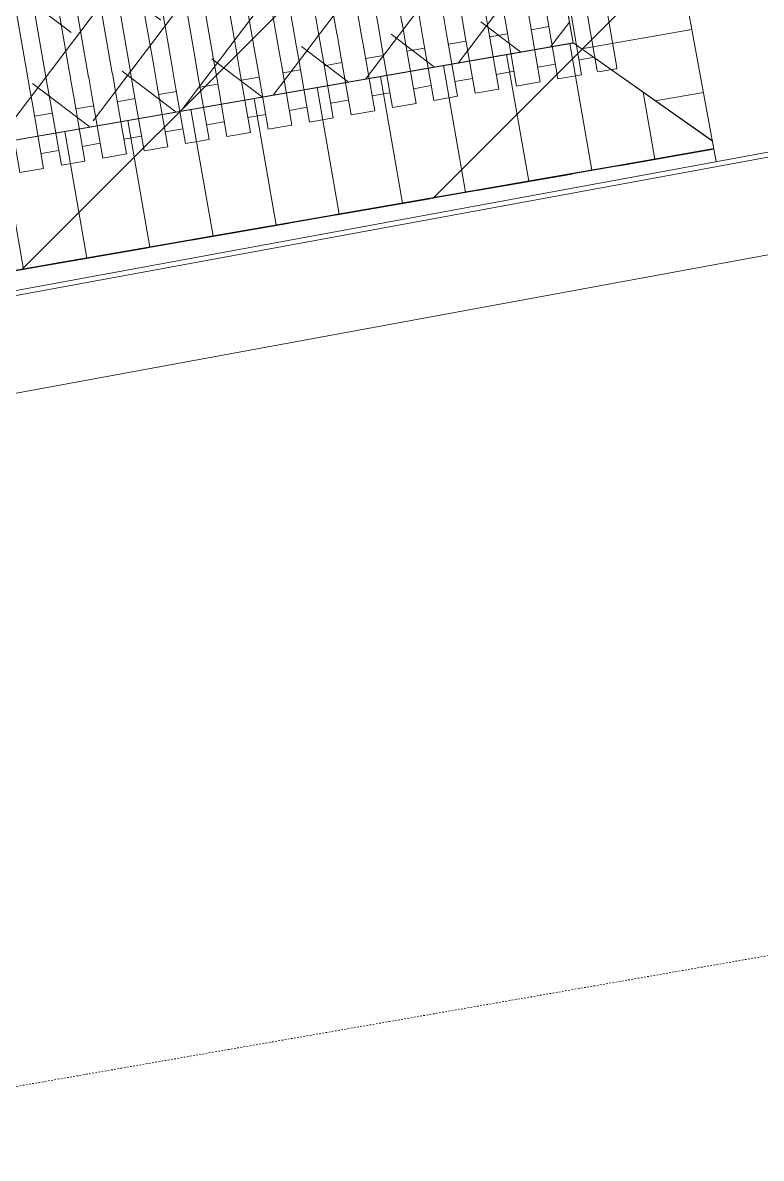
# Model space of a CAD drawing. Header units: inches. Extents: x 3268 to 7018, y 976 to 6708.
# Drawn here: x 4684.7 to 4730.9, y 5437.3 to 5508.2 of the extents above; entities that cross this region are included whole.
import ezdxf

# ---------------------------------------------------------------- set-up
doc = ezdxf.new("R2010")
doc.units = ezdxf.units.IN
doc.header["$MEASUREMENT"] = 0
doc.linetypes.add('Dash 1_16_', pattern=[0.12499999999999999, 0.06249999999999999, -0.06249999999999999])
doc.linetypes.add('IMPORT-DASHED _2_', pattern=[8.999999999999996, 5.999999999999998, -2.999999999999999])
for name, color, linetype, lineweight in [('A-DETL', 90, 'Continuous', 9), ('A-FLOR', 192, 'Continuous', 9), ('A-WALL', 113, 'Continuous', 9), ('C-BLDG', 3, 'Continuous', 25), ('C-ESMT-STBK', 4, 'IMPORT-DASHED _2_', 35), ('I-WALL', 2, 'Continuous', 9), ('L-PVMT-BRCK-HATC', 252, 'Continuous', 15), ('L-PVMT-BRICK', 20, 'Continuous', 13), ('L-SITE-FURN-DETL', 41, 'Continuous', 9), ('site_dwg', 8, 'Continuous', 9)]:
    doc.layers.add(name, color=color, linetype=linetype, lineweight=lineweight)

# ---------------------------------------------------------------- blocks, each defined once
blk = doc.blocks.new('10_ FOUNDATION WALL HUNCH1 - 10_ FOUNDATION WALL HUNCH-3364571-Overall Retail Plan Opt 2')
at = {"layer": 'A-WALL', "color": 7}
for p, q in [((4557.679212417544, 5468.986355193071), (4556.012801676566, 5478.035054442675)), ((4557.82394775979, 5468.200434561047), (4557.679212417544, 5468.986355193071))]:
    blk.add_line(p, q, dxfattribs=at)
blk = doc.blocks.new('WSP_5 Points - Structure_2022_rvt-1-Overall Retail Plan Opt 2')
at = {"layer": 'A-WALL', "lineweight": 9}
blk.add_blockref('10_ FOUNDATION WALL HUNCH1 - 10_ FOUNDATION WALL HUNCH-3364571-Overall Retail Plan Opt 2', (170.2536637729106, 31.35395775416395), dxfattribs=at)
blk = doc.blocks.new('site_dwg_seatwall-12649361-Overall Retail Plan Opt 2')
at = {"layer": 'L-SITE-FURN-DETL', "color": 133}
for p, q in [((-9.837424300611017, -0.7499999972060322), (-9.837424300611017, -1.874999997206032)), ((-7.462424302473663, -0.749999998603016), (-7.462424302473663, -1.874999997206032)), ((-9.837424300611017, -3.374999997206032), (-9.837424300611017, -4.499999998603015)), ((-7.462424299679696, -3.374999998603016), (-7.462424299679696, -4.499999997206031)), ((-9.837424303404985, -5.999999998603015), (-9.837424303404985, -7.124999998603015)), ((-7.462424302473663, -5.999999997206031), (-7.462424302473663, -7.124999997206031)), ((-9.837424300611017, -8.624999998603014), (-9.837424300611017, -9.74999999720603)), ((-7.462424299679696, -8.62499999720603), (-7.462424299679696, -9.74999999720603)), ((-9.837424300611017, -11.24999999720603), (-9.837424300611017, -12.37499999720603)), ((-7.462424299679696, -11.24999999860301), (-7.462424299679696, -12.37499999860301)), ((-9.837424300611017, -13.87499999720603), (-9.837424300611017, -14.99999999860301)), ((-7.462424299679696, -13.87499999720603), (-7.462424299679696, -14.99999999720603)), ((-9.837424300611017, -16.49999999720603), (-9.837424300611017, -17.62499999860301)), ((-7.462424299679696, -16.49999999720603), (-7.462424299679696, -17.62499999720603)), ((-9.837424300611017, -19.12499999720603), (-9.837424300611017, -20.24999999720603)), ((-7.462424302473663, -19.12499999720603), (-7.462424302473663, -20.24999999720603)), ((-9.837424300611017, -21.74999999860301), (-9.837424300611017, -22.87499999720603)), ((-7.462424299679696, -21.74999999720603), (-7.462424299679696, -22.87499999720603)), ((-9.837424303404985, -24.37499999720603), (-9.837424303404985, -25.49999999720603)), ((-7.462424299679696, -24.37499999720603), (-7.462424299679696, -25.49999999720603)), ((-9.837424300611017, -26.99999999720603), (-9.837424300611017, -28.12499999720603)), ((-7.462424302473663, -26.99999999860301), (-7.462424302473663, -28.12499999720603)), ((-9.83742429781705, -29.62499999860301), (-9.83742429781705, -30.74999999860301)), ((-7.462424299679696, -29.62499999860301), (-7.462424299679696, -30.74999999720603)), ((-9.837424300611017, -32.24999999860301), (-9.837424300611017, -33.37499999860301)), ((-7.462424299679696, -32.24999999720603), (-7.462424299679696, -33.37499999720603)), ((-9.837424300611017, -34.87499999860301), (-9.837424300611017, -35.87499999767169)), ((-10.77482336573303, -35.93749999813735), (-10.77482336573303, -37.06249999674036))]:
    blk.add_line(p, q, dxfattribs=at)
at = {"layer": 'L-SITE-FURN-DETL', "color": 133, "flags": 128}
for points in [[(12.50366958416998, -0.749999998603016), (12.54724745359272, -0.749999998603016), (14.83616689033806, -0.749999998603016), (16.77596093248576, -0.749999998603016), (16.77596093248576, 0.7500000027939676), (14.83616689033806, 0.7500000027939676), (12.54724745359272, 0.7500000027939676), (12.50366958137601, 0.7500000027939676), (2.638537391088903, 0.7500000027939676), (-2.235896377824246, 0.7500000027939676), (-5.640168118290602, 0.7500000027939676), (-5.658659957349299, 0.7500000027939676), (-6.811271360144018, 0.7500000027939676), (-10.77455250732601, 0.7500000027939676), (-10.77455250732601, -0.7499999972060322), (-6.811271360144018, -0.7499999972060322), (-5.658659957349299, -0.7499999972060322), (-5.640168115496635, -0.7499999972060322), (-2.235896377824246, -0.7499999972060322), (2.638537391088903, -0.7499999972060322)], [(12.50366958137601, -3.374999998603016), (2.638537391088903, -3.374999998603016), (-2.235896377824246, -3.374999998603016), (-5.640168118290602, -3.374999998603016), (-5.658659960143267, -3.374999998603016), (-6.811271360144018, -3.374999998603016), (-10.77455251011997, -3.374999998603016), (-10.77455251011997, -1.874999997206032), (-6.811271360144018, -1.874999997206032), (-5.658659960143267, -1.874999997206032), (-5.640168118290602, -1.874999997206032), (-2.235896377824246, -1.874999997206032), (2.63853739388287, -1.874999997206032), (12.50366958137601, -1.874999997206032), (12.54724745359272, -1.874999997206032), (14.83616689033806, -1.874999997206032), (16.77596093527972, -1.874999997206032), (16.77596093527972, -3.374999998603016), (14.83616689033806, -3.374999998603016), (12.54724745359272, -3.374999998603016)], [(12.50366958416998, -5.999999997206031), (2.638537391088903, -5.999999997206031), (-2.235896375030279, -5.999999997206031), (-5.640168115496635, -5.999999997206031), (-5.658659954555332, -5.999999997206031), (-6.811271360144018, -5.999999997206031), (-10.77455250732601, -5.999999997206031), (-10.77455250732601, -4.499999997206031), (-6.811271362937986, -4.499999997206031), (-5.658659954555332, -4.499999997206031), (-5.640168115496635, -4.499999997206031), (-2.235896377824246, -4.499999997206031), (2.638537391088903, -4.499999997206031), (12.50366958416998, -4.499999997206031), (12.54724745079875, -4.499999997206031), (14.83616689033806, -4.499999997206031), (16.77596093527972, -4.499999997206031), (16.77596093527972, -5.999999997206031), (14.83616689033806, -5.999999997206031), (12.54724745359272, -5.999999997206031)], [(12.50366958137601, -8.62499999720603), (12.54724745079875, -8.62499999720603), (14.83616688754409, -8.62499999720603), (16.77596093527972, -8.62499999720603), (16.77596093527972, -7.124999997206031), (14.83616688754409, -7.124999997206031), (12.54724745359272, -7.124999997206031), (12.50366958137601, -7.124999997206031), (2.638537391088903, -7.124999997206031), (-2.235896377824246, -7.124999997206031), (-5.640168118290602, -7.124999997206031), (-5.658659957349299, -7.124999997206031), (-6.811271360144018, -7.124999997206031), (-10.77455251011997, -7.124999997206031), (-10.77455251011997, -8.624999998603014), (-6.811271360144018, -8.624999998603014), (-5.658659957349299, -8.624999998603014), (-5.640168118290602, -8.624999998603014), (-2.235896377824246, -8.624999998603014), (2.638537391088903, -8.624999998603014)], [(12.50366958137601, -11.24999999720603), (12.54724745359272, -11.24999999720603), (14.83616688754409, -11.24999999720603), (16.77596093807369, -11.24999999720603), (16.77596093807369, -9.74999999720603), (14.83616688754409, -9.74999999720603), (12.54724745359272, -9.74999999720603), (12.50366958137601, -9.74999999720603), (2.638537388294935, -9.74999999720603), (-2.235896377824246, -9.74999999720603), (-5.640168118290602, -9.74999999720603), (-5.658659957349299, -9.74999999720603), (-6.811271360144018, -9.74999999720603), (-10.77455251011997, -9.74999999720603), (-10.77455251011997, -11.24999999720603), (-6.811271360144018, -11.24999999720603), (-5.658659957349299, -11.24999999720603), (-5.640168118290602, -11.24999999720603), (-2.235896377824246, -11.24999999720603), (2.638537391088903, -11.24999999720603)], [(12.50366958137601, -13.87499999720603), (2.638537391088903, -13.87499999720603), (-2.235896380618214, -13.87499999720603), (-5.640168118290602, -13.87499999720603), (-5.658659957349299, -13.87499999720603), (-6.811271362937986, -13.87499999720603), (-10.77455251011997, -13.87499999720603), (-10.77455251011997, -12.37499999720603), (-6.811271362937986, -12.37499999720603), (-5.658659957349299, -12.37499999720603), (-5.640168118290602, -12.37499999720603), (-2.235896375030279, -12.37499999720603), (2.638537391088903, -12.37499999720603), (12.50366958137601, -12.37499999720603), (12.54724745359272, -12.37499999720603), (14.83616688754409, -12.37499999720603), (16.77596093527972, -12.37499999720603), (16.77596093527972, -13.87499999720603), (14.83616689033806, -13.87499999720603), (12.54724745359272, -13.87499999720603)], [(12.50366958137601, -16.49999999720603), (2.638537391088903, -16.49999999720603), (-2.235896375030279, -16.49999999720603), (-5.640168118290602, -16.49999999720603), (-5.658659957349299, -16.49999999720603), (-6.811271362937986, -16.49999999720603), (-10.77455250732601, -16.49999999720603), (-10.77455250732601, -14.99999999860301), (-6.811271360144018, -14.99999999860301), (-5.658659957349299, -14.99999999860301), (-5.640168118290602, -14.99999999860301), (-2.235896375030279, -14.99999999860301), (2.638537391088903, -14.99999999860301), (12.50366958137601, -14.99999999860301), (12.54724745359272, -14.99999999860301), (14.83616689033806, -14.99999999860301), (16.77596093527972, -14.99999999860301), (16.77596093527972, -16.49999999720603), (14.83616688754409, -16.49999999720603), (12.54724745359272, -16.49999999720603)], [(12.50366958416998, -19.12499999720603), (12.54724745359272, -19.12499999720603), (14.83616689033806, -19.12499999720603), (16.77596093248576, -19.12499999720603), (16.77596093248576, -17.62499999720603), (14.83616689033806, -17.62499999720603), (12.54724745359272, -17.62499999720603), (12.50366958137601, -17.62499999720603), (2.638537391088903, -17.62499999720603), (-2.235896377824246, -17.62499999720603), (-5.640168115496635, -17.62499999720603), (-5.658659957349299, -17.62499999720603), (-6.811271360144018, -17.62499999720603), (-10.77455250732601, -17.62499999720603), (-10.77455250732601, -19.12499999720603), (-6.811271362937986, -19.12499999720603), (-5.658659957349299, -19.12499999720603), (-5.640168115496635, -19.12499999720603), (-2.235896375030279, -19.12499999720603), (2.638537391088903, -19.12499999720603)], [(12.50366958137601, -21.74999999720603), (2.638537391088903, -21.74999999720603), (-2.235896377824246, -21.74999999720603), (-5.640168118290602, -21.74999999720603), (-5.658659960143267, -21.74999999720603), (-6.811271360144018, -21.74999999720603), (-10.77455250732601, -21.74999999720603), (-10.77455250732601, -20.24999999720603), (-6.811271360144018, -20.24999999720603), (-5.658659960143267, -20.24999999720603), (-5.640168118290602, -20.24999999720603), (-2.235896377824246, -20.24999999720603), (2.638537391088903, -20.24999999720603), (12.50366958137601, -20.24999999720603), (12.54724745359272, -20.24999999720603), (14.83616689033806, -20.24999999720603), (16.77596093527972, -20.24999999720603), (16.77596093527972, -21.74999999720603), (14.83616688754409, -21.74999999720603), (12.54724745359272, -21.74999999720603)], [(12.50366958416998, -24.37499999720603), (2.63853739388287, -24.37499999720603), (-2.235896377824246, -24.37499999720603), (-5.640168115496635, -24.37499999720603), (-5.658659954555332, -24.37499999720603), (-6.811271360144018, -24.37499999720603), (-10.77455250732601, -24.37499999720603), (-10.77455250732601, -22.87499999720603), (-6.811271362937986, -22.87499999720603), (-5.658659954555332, -22.87499999720603), (-5.640168115496635, -22.87499999720603), (-2.235896375030279, -22.87499999720603), (2.638537391088903, -22.87499999720603), (12.50366958416998, -22.87499999720603), (12.54724745079875, -22.87499999720603), (14.83616689033806, -22.87499999720603), (16.77596093527972, -22.87499999720603), (16.77596093527972, -24.37499999720603), (14.83616689033806, -24.37499999720603), (12.54724745359272, -24.37499999720603)], [(12.50366958137601, -26.99999999860301), (12.54724745079875, -26.99999999860301), (14.83616689033806, -26.99999999860301), (16.77596093527972, -26.99999999860301), (16.77596093527972, -25.49999999720603), (14.83616688754409, -25.49999999720603), (12.54724745359272, -25.49999999720603), (12.50366958137601, -25.49999999720603), (2.638537391088903, -25.49999999720603), (-2.235896377824246, -25.49999999720603), (-5.640168118290602, -25.49999999720603), (-5.658659957349299, -25.49999999720603), (-6.811271360144018, -25.49999999720603), (-10.77455251011997, -25.49999999720603), (-10.77455251011997, -26.99999999720603), (-6.811271360144018, -26.99999999720603), (-5.658659954555332, -26.99999999720603), (-5.640168118290602, -26.99999999720603), (-2.235896377824246, -26.99999999720603), (2.638537391088903, -26.99999999720603)], [(12.50366958137601, -29.62499999860301), (12.54724745359272, -29.62499999860301), (14.83616688754409, -29.62499999860301), (16.77596093807369, -29.62499999860301), (16.77596093807369, -28.12499999860301), (14.83616688754409, -28.12499999860301), (12.54724745359272, -28.12499999860301), (12.50366958137601, -28.12499999860301), (2.638537391088903, -28.12499999860301), (-2.235896377824246, -28.12499999860301), (-5.640168118290602, -28.12499999860301), (-5.658659957349299, -28.12499999860301), (-6.811271360144018, -28.12499999860301), (-10.77455251011997, -28.12499999860301), (-10.77455251011997, -29.62499999860301), (-6.811271360144018, -29.62499999860301), (-5.658659957349299, -29.62499999860301), (-5.640168118290602, -29.62499999860301), (-2.235896377824246, -29.62499999860301), (2.638537391088903, -29.62499999860301)], [(12.50366958137601, -32.24999999720603), (2.638537388294935, -32.24999999720603), (-2.235896380618214, -32.24999999720603), (-5.640168118290602, -32.24999999720603), (-5.658659957349299, -32.24999999720603), (-6.811271362937986, -32.24999999720603), (-10.77455251011997, -32.24999999720603), (-10.77455251011997, -30.74999999860301), (-6.811271362937986, -30.74999999860301), (-5.658659954555332, -30.74999999860301), (-5.64016812108457, -30.74999999860301), (-2.235896377824246, -30.74999999860301), (2.638537391088903, -30.74999999860301), (12.50366958137601, -30.74999999860301), (12.54724745359272, -30.74999999860301), (14.83616689033806, -30.74999999860301), (16.77596093527972, -30.74999999860301), (16.77596093527972, -32.24999999720603), (14.83616689033806, -32.24999999720603), (12.54724745359272, -32.24999999720603)], [(12.50366958137601, -34.87499999720603), (2.638537391088903, -34.87499999720603), (-2.235896375030279, -34.87499999720603), (-5.640168118290602, -34.87499999720603), (-5.658659957349299, -34.87499999720603), (-6.811271362937986, -34.87499999720603), (-10.77455250732601, -34.87499999720603), (-10.77455250732601, -33.37499999860301), (-6.811271360144018, -33.37499999860301), (-5.658659957349299, -33.37499999860301), (-5.640168118290602, -33.37499999860301), (-2.235896375030279, -33.37499999860301), (2.638537391088903, -33.37499999860301), (12.50366958137601, -33.37499999860301), (12.54724745359272, -33.37499999860301), (14.83616688754409, -33.37499999860301), (16.77596093527972, -33.37499999860301), (16.77596093527972, -34.87499999720603), (14.83616688754409, -34.87499999720603), (12.54724745359272, -34.87499999720603)]]:
    blk.add_lwpolyline(points, close=True, dxfattribs=at)
for points in [[(16.74846622534096, -35.87499999767169), (16.71339815575629, -35.87499999767169), (14.71001297235489, -35.87499999767169), (13.30517387855798, -35.87499999767169), (9.263203469105063, -35.87499999767169), (-0.3056450821459293, -35.87499999767169), (-4.366213392466306, -35.87499999767169), (-6.010717989876865, -35.87499999767169), (-6.030528190545737, -35.87499999767169), (-6.805220807902514, -35.87499999767169), (-10.71232336387038, -35.87499999767169)], [(16.74846622534096, -37.12499999720603), (16.71339815575629, -37.12499999720603), (14.71001296956092, -37.12499999720603), (13.30517387576401, -37.12499999720603), (9.26320347189903, -37.12499999720603), (-0.3056450821459293, -37.12499999720603), (-4.366213395260274, -37.12499999720603), (-6.010717987082898, -37.12499999720603), (-6.030528193339705, -37.12499999720603), (-6.805220807902514, -37.12499999720603), (-10.71232336387038, -37.12499999720603)]]:
    blk.add_lwpolyline(points, dxfattribs=at)
at = {"layer": 'L-SITE-FURN-DETL', "color": 133}
for centre, start, end in [((-10.71232336387038, -35.93749999813735), 90, 180), ((-10.71232336387038, -37.06249999813735), 180, 269.9999999999996)]:
    blk.add_arc(centre, 0.0625, start, end, dxfattribs=at)
blk = doc.blocks.new('site_dwg-12440225-Overall Retail Plan Opt 2')
at = {"layer": 'C-ESMT-STBK'}
h = blk.add_hatch(dxfattribs=at)
h.set_pattern_fill('FP_236', color=43, style=0, pattern_type=2)
h.set_pattern_definition([(41.19300000000002, (24349227.445, 9821790.73), (-9.878962955707756, 11.2874306606842), [])])
h.paths.add_polyline_path([(24340754.41764874, 9814238.256800799), (24341007.28369483, 9818038.207201697), (24340597.61508091, 9818336.289935663), (24339080.54507963, 9818175.041572), (24339041.04656363, 9818170.586227996), (24338991.68861391, 9818164.27902802), (24338951.70183868, 9818158.637384389), (24338912.96937073, 9818152.689061128), (24338874.36010189, 9818146.280125272), (24338835.87236292, 9818139.411975248), (24338797.50579851, 9818132.085986648), (24338766.50818425, 9818125.853604812), (24338766.89231019, 9818124.002092425), (24338807.18576453, 9818132.259389622), (24338846.06993594, 9818139.731584428), (24338885.04424, 9818146.727429258), (24338924.10287013, 9818153.245822722), (24338956.51865115, 9818158.316607647), (24338953.32382087, 9818110.342748318), (24338969.07279708, 9818112.710400388), (24339007.86497075, 9818118.055290567), (24339046.71994471, 9818122.92269113), (24339092.45343486, 9818128.037917001), (24340292.99008468, 9818255.650188034), (24340584.31472673, 9818286.605874758), (24340934.68922023, 9818031.666679043), (24340687.3560084, 9814314.861073798), (24339595.34670922, 9814726.863514047), (24339587.50957331, 9814715.68687136), (24338715.45843181, 9815327.180653278), (24338691.60180446, 9815293.158049863), (24339013.48739237, 9815068.288049085), (24339549.36884944, 9814692.907733086), (24340725.61240819, 9814249.124683892)])
h.paths.add_polyline_path([(24338722.46981283, 9815337.179779818), (24338763.80719084, 9815396.132170605), (24338658.92817304, 9815468.79891386), (24338617.74228099, 9815409.741564125), (24338722.19139668, 9815337.372683933)])
at = {"layer": 'L-PVMT-BRCK-HATC'}
h = blk.add_hatch(dxfattribs=at)
h.set_pattern_fill('FP_256', color=53, style=0, pattern_type=2)
h.set_pattern_definition([(186.0659999999999, (24339417.078, 9818188.787), (0.4232243725911498, -3.982575313844652), [])])
h.paths.add_polyline_path([(24339689.72160457, 9818192.059406837), (24339688.71886454, 9818200.69324894), (24339689.31242151, 9818200.762185033), (24339679.32297591, 9818294.74577745), (24339672.03109898, 9818285.719450912), (24339681.44759392, 9818198.752090877), (24339688.79039687, 9818192.812642377)])
h = blk.add_hatch(dxfattribs=at)
h.set_pattern_fill('FP_251', color=53, style=0, pattern_type=2)
h.set_pattern_definition([(139, (-2.647, 24.487), (-5.640252899634691, -0.3944049038265942), [11.995, -3.998]), (229, (-5.665, 27.11), (-5.640252899634691, -0.3944049038265951), [11.995, -3.998])])
h.paths.add_polyline_path([(24339428.55892693, 9818171.875964226), (24339521.08645286, 9818181.708329763), (24339520.26751592, 9818189.414940042), (24339528.2200776, 9818190.285268689), (24339528.15127803, 9818191.761147194), (24339591.78545492, 9818198.523183478), (24339591.94395975, 9818197.031581586), (24339599.89917521, 9818197.876936367), (24339600.6863635, 9818190.469097085), (24339604.16744864, 9818190.873392574), (24339604.20517343, 9818190.548572749), (24339681.4408609, 9818198.751375798), (24339672.031099, 9818285.719450913), (24339401.92657737, 9818257.01024374), (24339410.06590983, 9818179.212897439), (24339419.62972487, 9818180.229188802), (24339419.7882297, 9818178.737586906), (24339427.62306153, 9818179.570149211), (24339428.46132477, 9818172.67839704)])
h = blk.add_hatch(dxfattribs=at)
h.set_pattern_fill('FP_254', color=53, style=0, pattern_type=2)
h.set_pattern_definition([(96.066, (24339625.298, 9818183.186), (-3.982575313844651, -0.4232243725911518), [])])
h.paths.add_polyline_path([(24339605.13383529, 9818182.552562157), (24339689.78032391, 9818191.553818604), (24339689.72131679, 9818192.061884634), (24339681.44014466, 9818198.758114409), (24339604.20513965, 9818190.548863608), (24339605.13305755, 9818182.559258688)])
at = {"layer": 'C-BLDG', "color": 213}
blk.add_line((24339689.78054016, 9818191.551956631), (24339681.15881495, 9818190.637703031), dxfattribs=at)
at = {"layer": 'C-BLDG', "color": 213, "flags": 128}
blk.add_lwpolyline([(24339681.15881495, 9818190.637703031), (24339666.18646049, 9818189.050024394), (24339605.13268201, 9818182.562492149)], dxfattribs=at)
at = {"layer": 'C-ESMT-STBK', "color": 43}
blk.add_line((24339689.77994835, 9818191.557052253), (24339605.132682, 9818182.562492337), dxfattribs=at)
at = {"layer": 'L-PVMT-BRCK-HATC', "color": 53}
for p, q in [((24339681.4408609, 9818198.751375798), (24339677.14218621, 9818238.481123177)), ((24339604.20517343, 9818190.548572749), (24339681.4408609, 9818198.751375798)), ((24339605.13383529, 9818182.552562157), (24339689.78055609, 9818191.551819501))]:
    blk.add_line(p, q, dxfattribs=at)
at = {"layer": 'L-PVMT-BRCK-HATC', "color": 53, "flags": 128}
for points in [[(24339689.72160457, 9818192.059406837), (24339681.44759392, 9818198.752090877), (24339677.14584335, 9818238.481511781)], [(24339689.72131679, 9818192.061884634), (24339681.44014466, 9818198.758114409), (24339604.20513965, 9818190.548863608)]]:
    blk.add_lwpolyline(points, dxfattribs=at)
at = {"layer": 'L-PVMT-BRICK', "color": 253}
for p, q in [((24339653.65801244, 9818187.715486798), (24339689.78054968, 9818191.55187472)), ((24339605.13275427, 9818182.561870009), (24339653.65801244, 9818187.715486798))]:
    blk.add_line(p, q, dxfattribs=at)
at = {"rotation": 96.06615124452911}
blk.add_blockref('site_dwg_seatwall-12649361-Overall Retail Plan Opt 2', (24339646.01887503, 9818203.767906101), dxfattribs=at)

msp = doc.modelspace()

# ---------------------------------------------------------------- block references
at = {"lineweight": 5}
msp.add_blockref('WSP_5 Points - Structure_2022_rvt-1-Overall Retail Plan Opt 2', (0, 0), dxfattribs=at)

# ---------------------------------------------------------------- next in the draw order: linework, layer by layer
at = {"layer": 'A-DETL', "linetype": 'Dash 1_16_'}
msp.add_line((4406.923957170146, 5393.469365004716), (4748.783955098673, 5452.973497771379), dxfattribs=at)
at = {"layer": 'A-FLOR'}
msp.add_line((4739.84381467709, 5501.721259260337), (4633.882080460896, 5482.207319503929), dxfattribs=at)
at = {"layer": 'I-WALL'}
for p, q in [((4633.200924059011, 5481.766444059038), (4740.521214402213, 5501.53057585519)), ((4741.607902061108, 5495.629803877558), (4634.287611717907, 5475.865672081406))]:
    msp.add_line(p, q, dxfattribs=at)

# ---------------------------------------------------------------- next in the draw order: block references
at = {"layer": 'site_dwg', "color": 53, "lineweight": 15, "rotation": 3.810000000000009}
msp.add_blockref('site_dwg-12440225-Overall Retail Plan Opt 2', (-23628768.691637, -11408316.78144797), dxfattribs=at)

doc.saveas('drawing.dxf')
